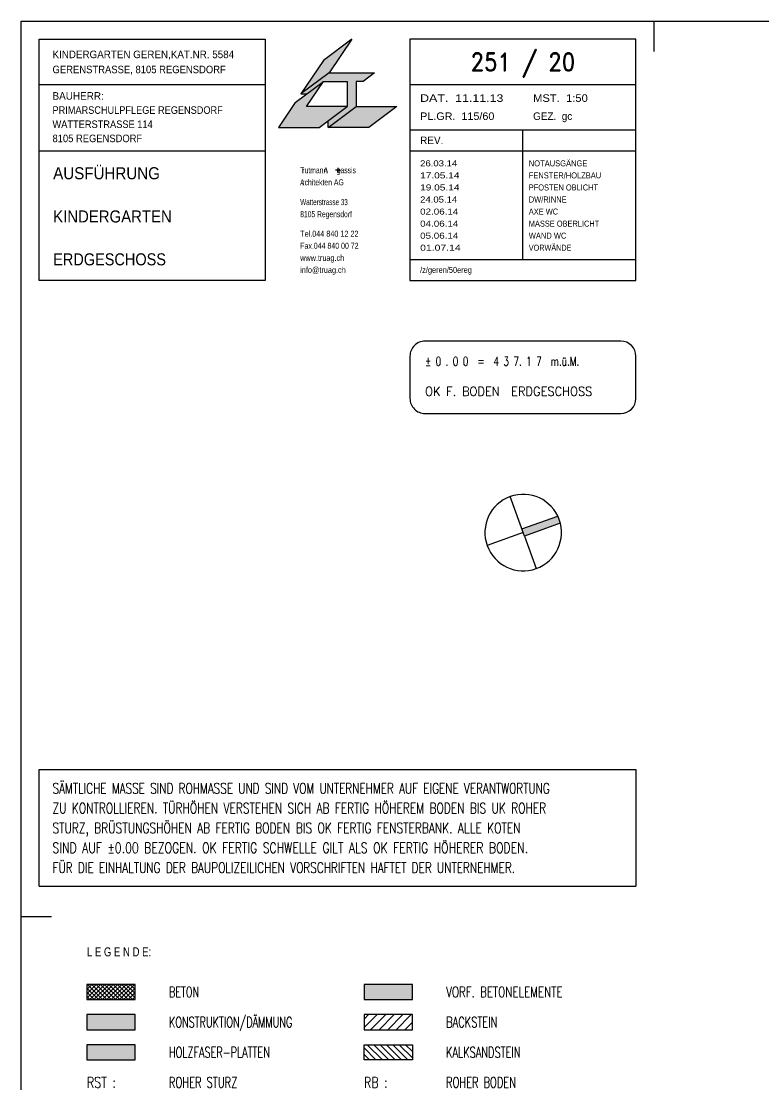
# Model space of a CAD drawing. Header units: millimetres. Extents: x -2875 to 2875, y -1485 to 1485.
# Drawn here: x -2875 to -1645, y -278 to 1485 of the extents above; entities that cross this region are included whole.
import ezdxf
from ezdxf.enums import TextEntityAlignment as Align

# ---------------------------------------------------------------- set-up
doc = ezdxf.new("R2010")
doc.units = ezdxf.units.MM
doc.header["$LTSCALE"] = 50
doc.layers.get('0').update_dxf_attribs({"linetype": 'CONTINUOUS'})
doc.layers.add('L', color=7, linetype='CONTINUOUS')
doc.layers.add('SCHRAFF', color=7, linetype='CONTINUOUS')
doc.styles.add('OUTLINE', font='OUTLINE')
doc.styles.add('ROMAND', font='romand')
doc.styles.add('SIMPLEX', font='simplex')

# ---------------------------------------------------------------- blocks, each defined once
blk = doc.blocks.new('legende')
at = {"layer": 'SCHRAFF'}
for color, points in [(9, [(-2225.999895, -113.028591), (-2305.999895, -113.028591), (-2305.999895, -138.028591), (-2225.999895, -138.028591), (-2225.999895, -113.028591)]), (41, [(-2765.9999, -188.028576), (-2685.999895, -188.028576), (-2685.999895, -163.028576), (-2765.9999, -163.028576), (-2765.9999, -188.028576)]), (252, [(-2685.99989, -213.028581), (-2765.999895, -213.028581), (-2765.999895, -238.028581), (-2685.99989, -238.028581), (-2685.99989, -213.028581)])]:
    blk.add_hatch(color=color, dxfattribs=at).paths.add_polyline_path(points, is_closed=False, flags=16)
blk = doc.blocks.new('plan_k')
at = {"layer": 'SCHRAFF'}
for color, points in [(2, [(-2364.114425, 1399.309105), (-2326.54965, 1455.00118), (-2373.38101, 1419.809105), (-2410.81762, 1364.30704), (-2364.114425, 1399.309105)]), (37, [(-2319.04965, 1385.309105), (-2307.665045, 1385.309105), (-2288.98487, 1399.309105), (-2364.114425, 1399.309105), (-2410.81762, 1364.30704), (-2401.620365, 1364.30704), (-2373.55754, 1385.309105), (-2334.04965, 1385.309105), (-2334.04965, 1343.809105), (-2365.751455, 1320.05064), (-2365.751455, 1308.809105), (-2319.04965, 1343.809105), (-2319.04965, 1385.309105)]), (2, [(-2334.04965, 1343.809105), (-2401.549645, 1343.809105), (-2373.55754, 1385.309105), (-2401.620365, 1364.30704), (-2420.19312, 1350.407285), (-2448.251445, 1308.809105), (-2380.751455, 1308.809105), (-2365.751455, 1320.05064), (-2334.04965, 1343.809105)]), (2, [(-2365.751455, 1308.809105), (-2298.25146, 1308.809105), (-2251.549655, 1343.809105), (-2319.04965, 1343.809105), (-2365.751455, 1308.809105)])]:
    blk.add_hatch(color=color, dxfattribs=at).paths.add_polyline_path(points, is_closed=False, flags=16)
blk = doc.blocks.new('nord')
at = {"layer": 'SCHRAFF'}
blk.add_hatch(color=7, dxfattribs=at).paths.add_polyline_path([(-1984.763453, 664.068113), (-2044.198754, 642.635175), (-2042.044664, 636.661698), (-2039.890565, 630.688224), (-1980.455287, 652.121165, 0.050126), (-1984.763453, 664.068113)], is_closed=False, flags=16)
blk = doc.blocks.new('plan_k-2')
at = {"layer": 'L', "color": 4, "linetype": 'Continuous'}
for p, q in [((-2349.308265, 1237.846085), (-2353.308265, 1237.846085)), ((-2349.308265, 1237.846085), (-2349.308265, 1241.846085)), ((-2349.308265, 1233.65105), (-2349.308265, 1237.846085)), ((-2349.308265, 1237.846085), (-2345.308265, 1237.846085))]:
    blk.add_line(p, q, dxfattribs=at)
at = {"layer": 'L', "color": 2}
for s, width, p in [('T           A', 0.637727, (-2412.05152, 1237.84152)), ('A', 0.597015, (-2412.05152, 1217.85213))]:
    blk.add_text(s, height=10, dxfattribs=dict(at, width=width)).set_placement(p, align=Align.MIDDLE_LEFT)
at = {"layer": 'L', "color": 4}
for s, width, p in [(' rutmann     gassis', 0.674972, (-2411.751515, 1237.84152)), (' rchitekten AG', 0.679657, (-2411.751515, 1217.85213))]:
    blk.add_text(s, height=10, dxfattribs=dict(at, width=width)).set_placement(p, align=Align.MIDDLE_LEFT)
blk = doc.blocks.new('legende-2')
at = {"layer": 'SCHRAFF', "linetype": 'Continuous'}
h = blk.add_hatch(dxfattribs=at)
h.set_pattern_fill('_U', color=4, style=0, pattern_type=0)
h.set_pattern_definition([(45, (0, 0), (-3.535534, 3.535534), []), (-45, (0, 0), (3.535534, 3.535534), [])])
h.paths.add_polyline_path([(-2765.9999, -138.028586), (-2685.999895, -138.028586), (-2685.999895, -113.028586), (-2765.9999, -113.028586), (-2765.9999, -138.028586)], is_closed=False, flags=16)
h = blk.add_hatch(dxfattribs=at)
h.set_pattern_fill('_U', color=4, style=0, pattern_type=0)
h.set_pattern_definition([(45, (0, 0), (-7.071067, 7.07107), [])])
h.paths.add_polyline_path([(-2305.999895, -188.028591), (-2225.999895, -188.028591), (-2225.999895, -163.028591), (-2305.999895, -163.028591), (-2305.999895, -188.028591)], is_closed=False, flags=16)
h = blk.add_hatch(dxfattribs=at)
h.set_pattern_fill('_U', color=4, style=0, pattern_type=0)
h.set_pattern_definition([(-45, (0, 0), (5.3033, 5.3033), [])])
h.paths.add_polyline_path([(-2225.999895, -213.028586), (-2305.999895, -213.028586), (-2305.999895, -238.028586), (-2225.999895, -238.028586), (-2225.999895, -213.028586)], is_closed=False, flags=16)
at = {"layer": 'L', "color": 3, "linetype": 'Continuous'}
for p, q in [((-2685.999895, -113.028586), (-2765.9999, -113.028586)), ((-2765.9999, -113.028586), (-2765.9999, -138.028586)), ((-2685.999895, -138.028586), (-2685.999895, -113.028586)), ((-2225.999895, -113.028591), (-2305.999895, -113.028591)), ((-2305.999895, -113.028591), (-2305.999895, -138.028591)), ((-2225.999895, -138.028591), (-2225.999895, -113.028591)), ((-2765.9999, -138.028586), (-2685.999895, -138.028586)), ((-2305.999895, -138.028591), (-2225.999895, -138.028591)), ((-2685.999895, -163.028586), (-2765.9999, -163.028586)), ((-2765.9999, -163.028586), (-2765.9999, -188.028586)), ((-2685.999895, -188.028586), (-2685.999895, -163.028586)), ((-2225.999895, -163.028591), (-2305.999895, -163.028591)), ((-2305.999895, -163.028591), (-2305.999895, -188.028591)), ((-2225.999895, -188.028591), (-2225.999895, -163.028591)), ((-2765.9999, -188.028586), (-2685.999895, -188.028586)), ((-2305.999895, -188.028591), (-2225.999895, -188.028591)), ((-2685.999895, -213.028581), (-2765.9999, -213.028581)), ((-2765.9999, -213.028581), (-2765.9999, -238.028581)), ((-2685.999895, -238.028581), (-2685.999895, -213.028581)), ((-2305.999895, -213.028586), (-2225.999895, -213.028586)), ((-2305.999895, -238.028586), (-2305.999895, -213.028586)), ((-2225.999895, -213.028586), (-2225.999895, -238.028586)), ((-2765.9999, -238.028581), (-2685.999895, -238.028581)), ((-2225.999895, -238.028586), (-2305.999895, -238.028586)), ((-2285.12489, -763.704361), (-2308.62489, -763.704361)), ((-2308.62489, -763.704361), (-2308.62489, -787.352801)), ((-2285.12489, -787.352801), (-2285.12489, -763.704361)), ((-2308.62489, -787.352801), (-2285.12489, -787.352801))]:
    blk.add_line(p, q, dxfattribs=at)
at = {"layer": 'L', "color": 2, "style": 'OUTLINE', "width": 0.790155}
blk.add_text('L E G E N D E:', height=15, dxfattribs=at).set_placement((-2765.996155, -66.42859))
at = {"layer": 'L', "color": 1, "style": 'SIMPLEX'}
for s, width, p in [('BETON', 0.669643, (-2629.999895, -125.528585)), ('VORF. BETONELEMENTE', 0.715625, (-2169.999895, -125.528585)), ('KONSTRUKTION/D%%196MMUNG', 0.671374, (-2629.999895, -175.528585)), ('BACKSTEIN', 0.686044, (-2169.999895, -175.528585)), ('HOLZFASER-PLATTEN', 0.673079, (-2629.999895, -225.52858)), ('KALKSANDSTEIN', 0.677635, (-2169.999895, -225.52858)), ('RST :', 0.771654, (-2765.999895, -275.52858)), ('ROHER STURZ', 0.689166, (-2629.999895, -275.52858)), ('RB :', 0.76, (-2305.999895, -275.52858)), ('ROHER BODEN', 0.684411, (-2169.999895, -275.52858)), ('RBR :', 0.735, (-2765.999895, -325.52858)), ('ROHE BRUESTUNG', 0.681514, (-2629.999895, -325.52858)), ('BA :', 0.761311, (-2305.999895, -325.52858)), ('BODENABLAUF', 0.655577, (-2169.999895, -325.52858)), ('FST :', 0.80109, (-2765.999895, -375.52858)), ('FERTIG STURZ', 0.723682, (-2629.999895, -375.52858)), ('FB. VAR. :', 0.813731, (-2305.999895, -375.52858)), ('FERTIG BODEN VARIABEL', 0.72, (-2169.999895, -375.52858)), ('FBR :', 0.761658, (-2765.999895, -425.52858)), ('FERTIG BRUESTUNG', 0.704907, (-2629.999895, -425.52858)), ('UK RD. :', 0.776361, (-2305.999895, -425.52858)), ('UNTERKANT ROHE DECKE', 0.698746, (-2169.999895, -425.52858)), ('FSW :', 0.805063, (-2765.999895, -475.52858)), ('FERTIG SCHWELLE', 0.725645, (-2629.999895, -475.52858)), ('AK :', 0.753443, (-2305.999895, -475.52858)), ('AUSSENKANTE', 0.666667, (-2169.999895, -475.52858)), ('BF :', 0.797203, (-2765.999895, -525.52858)), ('BODENFLAECHE', 0.669088, (-2629.999895, -525.52858)), ('VK :', 0.781017, (-2305.999895, -525.52858)), ('VORDERKANTE', 0.67042, (-2169.999895, -525.52858)), ('%%220V :', 0.913009, (-2305.999895, -575.52858)), ('B :', 0.81, (-2765.999895, -575.52858)), ('BODEN', 0.649351, (-2629.999895, -575.52858)), ('UEBERDRUCKVENTIL', 0.675975, (-2169.999895, -575.52858)), ('W :', 0.869159, (-2765.999895, -625.52858)), ('WAND', 0.670588, (-2629.999895, -625.52858)), ('DF :', 0.797203, (-2305.999895, -625.52858)), ('DACHFENSTER', 0.680466, (-2169.999895, -625.52858)), ('D :', 0.81, (-2765.999895, -675.52858)), ('DECKE', 0.658407, (-2629.999895, -675.52858)), ('VRS:', 0.696, (-2305.999895, -675.52858)), ('VERBUND-RAFF-STOREN', 0.661836, (-2169.999895, -675.52858)), ('RH :', 0.747541, (-2765.999895, -725.52858)), ('RAUM-HOEHE', 0.633695, (-2629.999895, -725.52858)), ('K :', 0.798, (-2305.999895, -725.52858)), ('KURBEL', 0.63913, (-2169.999895, -725.52858)), ('FB :', 0.797203, (-2765.999895, -775.52858)), ('FERTIG BODEN', 0.718631, (-2629.999895, -775.52858)), ('00 :', 0.786207, (-2305.999895, -775.52858)), ('FENSTER NR.', 0.737304, (-2169.999895, -775.52858))]:
    blk.add_text(s, height=17.5, dxfattribs=dict(at, width=width)).set_placement(p, align=Align.MIDDLE_LEFT)
blk = doc.blocks.new('vermerk')
at = {"layer": 'L', "color": 4, "linetype": 'Continuous'}
for p, q in [((-2844.999857, 243.647933), (-1854.999937, 243.647918)), ((-2844.999857, 49.999843), (-2844.999857, 243.647933)), ((-1854.999937, 243.647918), (-1854.999937, 49.999828)), ((-2844.999857, 49.999843), (-1854.999937, 49.999828))]:
    blk.add_line(p, q, dxfattribs=at)
at = {"layer": 'L', "color": 2, "style": 'SIMPLEX'}
for s, width, p in [('S%%196MTLICHE MASSE SIND ROHMASSE UND SIND VOM UNTERNEHMER AUF EIGENE VERANTWORTUNG', 0.724676, (-2823.085055, 203.567935)), ('ZU KONTROLLIEREN. T%%220RH%%214HEN VERSTEHEN SICH AB FERTIG H%%214HEREM BODEN BIS UK ROHER', 0.737343, (-2823.085055, 170.667935)), ('STURZ, BR%%220STUNGSH%%214HEN AB FERTIG BODEN BIS OK FERTIG FENSTERBANK. ALLE KOTEN', 0.738948, (-2823.085055, 137.767935)), ('SIND AUF %%1770.00 BEZOGEN. OK FERTIG SCHWELLE GILT ALS OK FERTIG H%%214HERER BODEN.', 0.753674, (-2823.085055, 104.867935)), ('F%%220R DIE EINHALTUNG DER BAUPOLIZEILICHEN VORSCHRIFTEN HAFTET DER UNTERNEHMER.', 0.728256, (-2823.085055, 71.967935))]:
    blk.add_text(s, height=17.5, dxfattribs=dict(at, width=width)).set_placement(p)
blk = doc.blocks.new('plan')
at = {"layer": 'L', "color": 4, "linetype": 'Continuous'}
for p, q in [((-1880.000548, 954.273487), (-2205.000493, 954.273477)), ((-2230.000493, 929.273477), (-2230.000493, 859.273487)), ((-1855.000548, 859.273487), (-1855.000548, 929.273487)), ((-2205.000493, 834.273482), (-1880.000548, 834.273492))]:
    blk.add_line(p, q, dxfattribs=at)
for centre, radius, start, end in [((-2205.000501, 929.273475), 24.999993, 89.999983, 179.999996), ((-1880.000556, 929.273484), 25.000007, 0.000007, 89.999983), ((-2205.000502, 859.27348), 24.999998, 179.999985, 270.00002), ((-1880.000557, 859.273489), 25.000009, 270.00002, 359.999995)]:
    blk.add_arc(centre, radius, start, end, dxfattribs=at)
at = {"layer": 'L', "color": 2, "style": 'ROMAND'}
for s, width, p in [('%%177 0 . 0 0  =  4 3 7. 1 7  m.%%252.M.', 0.717339, (-2204.93042, 913.46951)), ('OK F. BODEN  ERDGESCHOSS', 0.926656, (-2204.997065, 863.46951))]:
    blk.add_text(s, height=15, dxfattribs=dict(at, width=width)).set_placement(p)
blk = doc.blocks.new('plan_k-3')
at = {"layer": 'L', "color": 1, "linetype": 'Continuous'}
for p, q in [((-2326.54965, 1455.00118), (-2373.38101, 1419.809105)), ((-2326.54965, 1455.00118), (-2364.114425, 1399.309105)), ((-2373.38101, 1419.809105), (-2410.81762, 1364.30704)), ((-2364.114425, 1399.309105), (-2410.81762, 1364.30704)), ((-2364.114425, 1399.309105), (-2288.98487, 1399.309105)), ((-2288.98487, 1399.309105), (-2307.665045, 1385.309105)), ((-2420.19312, 1350.407285), (-2373.55754, 1385.309105)), ((-2401.549645, 1343.809105), (-2373.55754, 1385.309105)), ((-2373.55754, 1385.309105), (-2334.04965, 1385.309105)), ((-2334.04965, 1385.309105), (-2334.04965, 1343.809105)), ((-2307.665045, 1385.309105), (-2319.04965, 1385.309105)), ((-2319.04965, 1385.309105), (-2319.04965, 1343.809105)), ((-2410.81762, 1364.30704), (-2401.620365, 1364.30704)), ((-2420.19312, 1350.407285), (-2448.251445, 1308.809105)), ((-2334.04965, 1343.809105), (-2401.549645, 1343.809105)), ((-2380.751455, 1308.809105), (-2334.04965, 1343.809105)), ((-2365.751455, 1308.809105), (-2319.04965, 1343.809105)), ((-2319.04965, 1343.809105), (-2251.549655, 1343.809105)), ((-2251.549655, 1343.809105), (-2298.25146, 1308.809105)), ((-2448.251445, 1308.809105), (-2380.751455, 1308.809105)), ((-2365.751455, 1308.809105), (-2365.751455, 1320.05064)), ((-2298.25146, 1308.809105), (-2365.751455, 1308.809105))]:
    blk.add_line(p, q, dxfattribs=at)
blk = doc.blocks.new('plan_k-4')
at = {"layer": 'L', "color": 4}
for s, width, p in [('Watterstrasse 33', 0.625, (-2412.05152, 1184.94352)), ('8105 Regensdorf', 0.668571, (-2412.05152, 1164.94352))]:
    blk.add_text(s, height=10, dxfattribs=dict(at, width=width)).set_placement(p, align=Align.MIDDLE_LEFT)
blk = doc.blocks.new('plan_k-5')
at = {"layer": 'L', "color": 4, "linetype": 'Continuous'}
for p, q in [((-2845.001442, 1455.001178), (-2470.001442, 1455.001178)), ((-2845.001442, 1055.001188), (-2845.001442, 1455.001178)), ((-2470.001442, 1455.001178), (-2470.001442, 1055.001188)), ((-1855.001512, 1455.001178), (-2230.001467, 1455.001178)), ((-2230.001467, 1455.001173), (-2230.001467, 1055.001183)), ((-1855.001512, 1055.001188), (-1855.001512, 1455.001178)), ((-2845.001442, 1380.001178), (-2470.001442, 1380.001178)), ((-2230.001467, 1380.001178), (-1855.001512, 1380.001178)), ((-2230.001467, 1305.001178), (-1855.001512, 1305.001178)), ((-2042.501512, 1090.001178), (-2042.501512, 1305.001178)), ((-2845.001442, 1270.001178), (-2470.001442, 1270.001178)), ((-2230.001467, 1270.001178), (-1855.001512, 1270.001178)), ((-2230.001467, 1090.001183), (-1855.001512, 1090.001183)), ((-2470.001442, 1055.001188), (-2845.001442, 1055.001188)), ((-2230.001467, 1055.001188), (-1855.001512, 1055.001188))]:
    blk.add_line(p, q, dxfattribs=at)
at = {"layer": 'L', "color": 3}
for s, height, width, p in [('KINDERGARTEN GEREN,KAT.NR. 5584', 12.5, 0.974232, (-2823.126515, 1430.00131)), ('GERENSTRASSE, 8105 REGENSDORF', 12.5, 0.938182, (-2823.126515, 1405.00131)), ('DAT.  11.11.13', 12.5, 1.228771, (-2213.126515, 1357.50131)), ('MST.  1:50', 12.5, 1.111111, (-2025.626515, 1357.50131)), ('PL.GR.  115/60', 12.5, 1.069565, (-2213.126515, 1327.50131)), ('GEZ.  gc', 12.5, 0.985714, (-2025.626515, 1327.50131)), ('REV.', 12.5, 0.990991, (-2213.126515, 1287.50131)), ('26.03.14', 10, 1.183533, (-2213.121035, 1249.252225)), ('NOTAUSG%%196NGE', 10, 0.935154, (-2032.774855, 1249.252225)), ('17.05.14', 10, 1.254545, (-2213.121035, 1229.252225)), ('FENSTER/HOLZBAU', 10, 0.899796, (-2032.774855, 1229.252225)), ('19.05.14', 10, 1.254545, (-2213.121035, 1209.252225)), ('PFOSTEN OBLICHT', 10, 0.920502, (-2032.774855, 1209.252225)), ('24.05.14', 10, 1.183533, (-2213.121035, 1189.252225)), ('DW/RINNE', 10, 0.899609, (-2032.774855, 1189.252225)), ('02.06.14', 10, 1.219081, (-2213.121035, 1169.252225)), ('AXE WC', 10, 0.85, (-2032.774855, 1169.252225)), ('04.06.14', 10, 1.219081, (-2213.121035, 1149.252225)), ('MASSE OBERLICHT', 10, 0.920502, (-2032.774855, 1149.252225)), ('05.06.14', 10, 1.219081, (-2213.121035, 1129.252225)), ('WAND WC', 10, 0.818554, (-2032.774855, 1129.252225)), ('01.07.14', 10, 1.294559, (-2213.121035, 1109.252225)), ('VORW%%196NDE', 10, 0.870587, (-2032.774855, 1109.252225))]:
    blk.add_text(s, height=height, dxfattribs=dict(at, width=width)).set_placement(p, align=Align.MIDDLE_LEFT)
at = {"layer": 'L', "color": 3, "style": 'ROMAND', "width": 0.872244}
blk.add_text('251 / 20', height=30, dxfattribs=at).set_placement((-2042.50106, 1417.50054), align=Align.MIDDLE_CENTER)
at = {"layer": 'L', "color": 3}
for s, width, p in [('BAUHERR:', 0.985714, (-2823.126515, 1354.888755)), ('PRIMARSCHULPFLEGE REGENSDORF', 0.910753, (-2823.126515, 1331.388755)), ('WATTERSTRASSE 114', 0.917993, (-2823.126515, 1307.888755)), ('8105 REGENSDORF', 0.931546, (-2823.126515, 1284.388755))]:
    blk.add_text(s, height=12.5, dxfattribs=dict(at, width=width)).set_placement(p)
at = {"layer": 'L', "color": 1}
for s, width, p in [('AUSF%%220HRUNG', 0.938948, (-2822.001515, 1232.850865)), ('KINDERGARTEN', 0.925926, (-2822.001515, 1161.148815)), ('ERDGESCHOSS', 0.899719, (-2822.001515, 1090.00132))]:
    blk.add_text(s, height=20, dxfattribs=dict(at, width=width)).set_placement(p, align=Align.MIDDLE_LEFT)
at = {"layer": 'L', "color": 4, "width": 0.76762}
blk.add_text('/z/geren/50ereg', height=10, dxfattribs=at).set_placement((-2213.09669, 1072.50118), align=Align.MIDDLE_LEFT)
blk = doc.blocks.new('plan_k-6')
at = {"layer": 'L', "color": 4}
for s, width, p in [('Tel.044 840 12 22', 0.717465, (-2412.05152, 1132.50352)), ('Fax.044 840 00 72', 0.694517, (-2412.05152, 1112.50352)), ('www.truag.ch', 0.720232, (-2412.05152, 1092.50352)), ('info@truag.ch', 0.724014, (-2412.05152, 1072.50352))]:
    blk.add_text(s, height=10, dxfattribs=dict(at, width=width)).set_placement(p, align=Align.MIDDLE_LEFT)
blk = doc.blocks.new('nord-2')
at = {"layer": 'L', "color": 1, "linetype": 'Continuous'}
for p, q in [((-2039.890555, 630.688227), (-2063.585583, 696.39644)), ((-2044.198754, 642.635175), (-1984.763453, 664.068113)), ((-2042.044667, 636.661708), (-2101.779386, 615.120785)), ((-1980.455277, 652.121168), (-2039.890555, 630.688227)), ((-2039.890555, 630.688227), (-2020.503748, 576.926966))]:
    blk.add_line(p, q, dxfattribs=at)
for start, end in [(109.829789, 289.829789), (289.829789, 109.829789)]:
    blk.add_arc((-2042.044667, 636.661706), 63.500003, start, end, dxfattribs=at)
blk = doc.blocks.new('plan-2')
at = {"layer": 'L', "color": 3, "linetype": 'Continuous'}
for p, q in [((-2874.999994, 1484.999998), (2874.999991, 1484.999993)), ((-2874.999989, -1485.000002), (-2874.999994, 1484.999998)), ((-1824.999994, 1484.999998), (-1824.999994, 1434.999993)), ((-2874.999994, -0.000002), (-2824.999989, -0.000002))]:
    blk.add_line(p, q, dxfattribs=at)

msp = doc.modelspace()

# ---------------------------------------------------------------- block references
for name in ['plan_k', 'nord', 'legende-2', 'legende']:
    msp.add_blockref(name, (0, 0))
at = {"layer": 'L'}
for name in ['plan-2', 'plan_k-5', 'plan_k-3', 'plan_k-2', 'plan_k-4', 'plan_k-6', 'plan', 'nord-2', 'vermerk']:
    msp.add_blockref(name, (0, 0), dxfattribs=at)

doc.saveas('drawing.dxf')
